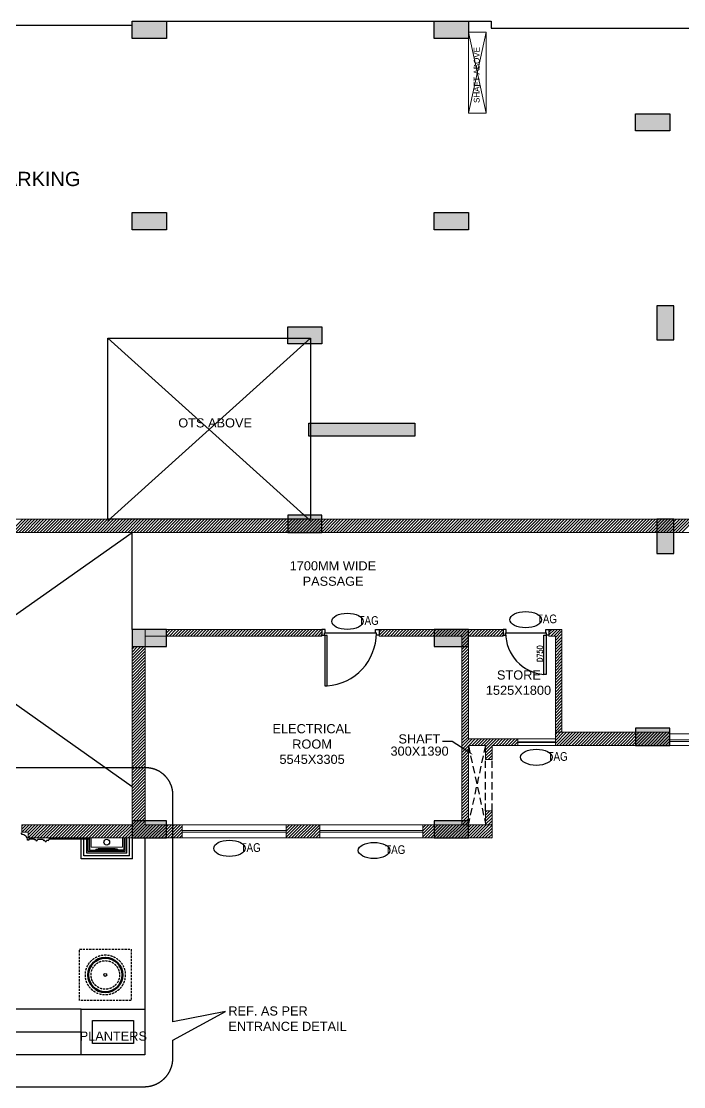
# Model space of a CAD drawing. Header units: millimetres. Extents: x 1277257 to 1543892, y 206696 to 309376.
# Drawn here: x 1316695 to 1328300, y 286999 to 305656 of the extents above; entities that cross this region are included whole.
import ezdxf
from ezdxf.enums import TextEntityAlignment as Align

# ---------------------------------------------------------------- set-up
doc = ezdxf.new("R2010")
doc.units = ezdxf.units.MM
doc.header["$LTSCALE"] = 500
doc.header["$MEASUREMENT"] = 0
doc.linetypes.add('HIDDEN', pattern=[0.375, 0.25, -0.125])
doc.layers.get('Defpoints').update_dxf_attribs({"lineweight": 0})
doc.layers.add('A-TAG', color=7, linetype='Continuous', true_color=0xef00ef)
for name, color, linetype in [('AHC-A-FURNITURE', 2, 'Continuous'), ('Cornice', 252, 'Continuous'), ('CUTOUT', 8, 'HIDDEN'), ('DOOR', 8, 'Continuous'), ('Finish', 31, 'Continuous'), ('Moulding-1', 252, 'Continuous'), ('TEXT-RM NAME', 6, 'Continuous'), ('TOWER AREA COLUMN.', 6, 'Continuous')]:
    doc.layers.add(name, color=color, linetype=linetype)
for name, color, linetype, lineweight in [('TOWER COL HATCH', 253, 'Continuous', 20), ('Wall', 2, 'Continuous', 15), ('WIN', 144, 'Continuous', 15)]:
    doc.layers.add(name, color=color, linetype=linetype, lineweight=lineweight)
doc.styles.add('simplex', font='simplex.shx')
doc.styles.get("Standard").update_dxf_attribs({"font": 'arial.ttf'})

msp = doc.modelspace()

# ---------------------------------------------------------------- hatches: boundary and pattern name
at = {"layer": 'TOWER COL HATCH'}
h = msp.add_hatch(color=253, dxfattribs=at)
h.dxf.hatch_style = 1
h.paths.add_polyline_path([(1318637.1, 305356.4), (1318637.1, 305656.4), (1319237.1, 305656.4), (1319237.1, 305356.4)])
h = msp.add_hatch(color=253, dxfattribs=at)
h.dxf.hatch_style = 1
h.paths.add_polyline_path([(1323927.1, 305356.4), (1323927.1, 305656.4), (1324527.1, 305656.4), (1324527.1, 305356.4)])
h = msp.add_hatch(color=253, dxfattribs=at)
h.dxf.hatch_style = 1
h.paths.add_polyline_path([(1327457.1, 303736.4), (1327457.1, 304036.4), (1328057.1, 304036.4), (1328057.1, 303736.4)])
h = msp.add_hatch(color=253, dxfattribs=at)
h.dxf.hatch_style = 1
h.paths.add_polyline_path([(1319237.1, 302306.4), (1319237.1, 302006.4), (1318637.1, 302006.4), (1318637.1, 302306.4)])
h = msp.add_hatch(color=253, dxfattribs=at)
h.dxf.hatch_style = 1
h.paths.add_polyline_path([(1323927.1, 302006.4), (1323927.1, 302306.4), (1324527.1, 302306.4), (1324527.1, 302006.4)])
h = msp.add_hatch(color=253, dxfattribs=at)
h.dxf.hatch_style = 1
h.paths.add_polyline_path([(1327827.1, 300076.4), (1328127.1, 300076.4), (1328127.1, 300676.4), (1327827.1, 300676.4)])
h = msp.add_hatch(color=253, dxfattribs=at)
h.dxf.hatch_style = 1
h.paths.add_polyline_path([(1321362.1, 300006.4), (1321362.1, 300306.4), (1321962.1, 300306.4), (1321962.1, 300006.4)])
h = msp.add_hatch(color=253, dxfattribs=at)
h.dxf.hatch_style = 1
h.paths.add_polyline_path([(1321732.1, 298621.4), (1323587.1, 298621.4), (1323587.1, 298391.4), (1321732.1, 298391.4)])
h = msp.add_hatch(color=253, dxfattribs=at)
h.dxf.hatch_style = 1
h.paths.add_polyline_path([(1321362.1, 297006.4), (1321362.1, 296706.4), (1321962.1, 296706.4), (1321962.1, 297006.4)])
h = msp.add_hatch(color=253, dxfattribs=at)
h.dxf.hatch_style = 1
h.paths.add_polyline_path([(1328127.1, 296936.4), (1327827.1, 296936.4), (1327827.1, 296336.4), (1328127.1, 296336.4)])
h = msp.add_hatch(color=253, dxfattribs=at)
h.dxf.hatch_style = 1
h.paths.add_polyline_path([(1319237.1, 294706.4), (1319237.1, 295006.4), (1318637.1, 295006.4), (1318637.1, 294706.4)])
h = msp.add_hatch(color=253, dxfattribs=at)
h.dxf.hatch_style = 1
h.paths.add_polyline_path([(1323927.1, 295006.4), (1323927.1, 294706.4), (1324527.1, 294706.4), (1324527.1, 295006.4)])
h = msp.add_hatch(color=253, dxfattribs=at)
h.dxf.hatch_style = 1
h.paths.add_polyline_path([(1327457.1, 293276.4), (1327457.1, 292976.4), (1328057.1, 292976.4), (1328057.1, 293276.4)])
h = msp.add_hatch(color=253, dxfattribs=at)
h.dxf.hatch_style = 1
h.paths.add_polyline_path([(1318637.1, 291656.4), (1318637.1, 291356.4), (1319237.1, 291356.4), (1319237.1, 291656.4)])
h = msp.add_hatch(color=253, dxfattribs=at)
h.dxf.hatch_style = 1
h.paths.add_polyline_path([(1323927.1, 291656.4), (1323927.1, 291356.4), (1324527.1, 291356.4), (1324527.1, 291656.4)])

# ---------------------------------------------------------------- linework, layer by layer
at = {"color": 6, "linetype": 'Continuous'}
for p, q in [((1318637.1, 305586.4), (1318637.1, 305656.4)), ((1318637.1, 305656.4), (1324927.1, 305656.4)), ((1324927.1, 305656.4), (1324927.1, 305536.4)), ((1312337.1, 305586.4), (1318637.1, 305586.4)), ((1324927.1, 305536.4), (1329607.1, 305536.4))]:
    msp.add_line(p, q, dxfattribs=at)
at = {"color": 30}
for p, q in [((1318862.1, 291356.4), (1318862.1, 288356.4)), ((1317742.1, 288356.4), (1313232.1, 288356.4)), ((1317742.1, 288356.4), (1318862.1, 288356.4)), ((1317742.1, 287556.4), (1317742.1, 288356.4)), ((1318862.1, 288356.4), (1318862.1, 287556.4)), ((1317942.1, 288156.4), (1318662.1, 288156.4)), ((1317942.1, 287756.4), (1317942.1, 288156.4)), ((1318662.1, 288156.4), (1318662.1, 287756.4)), ((1317742.1, 287956.4), (1313232.1, 287956.4)), ((1318662.1, 287756.4), (1317942.1, 287756.4)), ((1317742.1, 287556.4), (1313232.1, 287556.4)), ((1318862.1, 287556.4), (1317742.1, 287556.4))]:
    msp.add_line(p, q, dxfattribs=at)
at = {"color": 6, "linetype": 'HIDDEN', "ltscale": 0.3}
msp.add_lwpolyline([(1317717.1, 289406.4), (1318617.1, 289406.4), (1318617.1, 288506.4), (1317717.1, 288506.4)], close=True, dxfattribs=at)
at = {"color": 5, "lineweight": 30}
for centre, radius in [((1318192.1, 291281.4), 50), ((1318167.1, 288956.4), 25)]:
    msp.add_circle(centre, radius, dxfattribs=at)
at = {"color": 6, "linetype": 'HIDDEN', "ltscale": 0.3}
for radius in [350, 250]:
    msp.add_circle((1318167.1, 288956.4), radius, dxfattribs=at)
at = {"color": 6, "lineweight": 50}
msp.add_circle((1318167.1, 288956.4), 300, dxfattribs=at)
at = {"linetype": 'Continuous'}
for centre in [(1322408.9, 295148.7), (1325531.6, 295177.4), (1325718.8, 292768.2), (1320341.5, 291173.1), (1322875.2, 291136.4)]:
    msp.add_ellipse(centre, major_axis=(-275.7, 0), ratio=0.5128849, dxfattribs=at)
at = {"layer": 'A-TAG', "linetype": 'HIDDEN', "ltscale": 100}
for p, q in [((1318880.3, 292583.7), (1309716.2, 292583.7)), ((1319350.3, 288133.4), (1319350.3, 292083.7)), ((1319350.3, 287813.3), (1320271.1, 288318.1)), ((1320271.1, 288318.1), (1319350.3, 288133.4)), ((1319350.3, 287499.3), (1319350.3, 287813.3)), ((1309716.2, 286999.3), (1318850.3, 286999.3))]:
    msp.add_line(p, q, dxfattribs=at)
for centre, radius, start, end in [((1318875.8, 292108.6), 475.2, 357.00099, 89.45607), ((1318850.3, 287499.3), 500, 270, 0)]:
    msp.add_arc(centre, radius, start, end, dxfattribs=at)
at = {"layer": 'AHC-A-FURNITURE', "color": 1, "linetype": 'Continuous', "ltscale": 50, "true_color": 0xff0000}
for p, q in [((1316491.1, 296706.4), (1316721.1, 296936.4)), ((1316544.1, 296706.4), (1316774.1, 296936.4)), ((1316597.1, 296706.4), (1316827.1, 296936.4)), ((1316650.2, 296706.4), (1316880.2, 296936.4)), ((1316703.2, 296706.4), (1316933.2, 296936.4)), ((1316756.2, 296706.4), (1316986.2, 296936.4)), ((1316809.3, 296706.4), (1317039.3, 296936.4)), ((1316862.3, 296706.4), (1317092.3, 296936.4)), ((1316915.3, 296706.4), (1317145.3, 296936.4)), ((1316968.4, 296706.4), (1317198.4, 296936.4)), ((1317021.4, 296706.4), (1317251.4, 296936.4)), ((1317074.4, 296706.4), (1317304.4, 296936.4)), ((1317127.5, 296706.4), (1317357.5, 296936.4)), ((1317180.5, 296706.4), (1317410.5, 296936.4)), ((1317233.5, 296706.4), (1317463.5, 296936.4)), ((1317286.6, 296706.4), (1317516.6, 296936.4)), ((1317339.6, 296706.4), (1317569.6, 296936.4)), ((1317392.6, 296706.4), (1317622.6, 296936.4)), ((1317445.7, 296706.4), (1317675.7, 296936.4)), ((1317498.7, 296706.4), (1317728.7, 296936.4)), ((1317551.7, 296706.4), (1317781.7, 296936.4)), ((1317604.8, 296706.4), (1317834.8, 296936.4)), ((1317657.8, 296706.4), (1317887.8, 296936.4)), ((1317710.8, 296706.4), (1317940.8, 296936.4)), ((1317763.9, 296706.4), (1317993.9, 296936.4)), ((1317816.9, 296706.4), (1318046.9, 296936.4)), ((1317869.9, 296706.4), (1318099.9, 296936.4)), ((1317923, 296706.4), (1318153, 296936.4)), ((1317976, 296706.4), (1318206, 296936.4)), ((1318029, 296706.4), (1318259, 296936.4)), ((1318082.1, 296706.4), (1318312.1, 296936.4)), ((1318135.1, 296706.4), (1318365.1, 296936.4)), ((1318188.1, 296706.4), (1318418.1, 296936.4)), ((1318241.2, 296706.4), (1318471.2, 296936.4)), ((1318294.2, 296706.4), (1318524.2, 296936.4)), ((1318347.2, 296706.4), (1318577.2, 296936.4)), ((1318400.3, 296706.4), (1318630.3, 296936.4)), ((1318453.3, 296706.4), (1318683.3, 296936.4)), ((1318506.3, 296706.4), (1318736.3, 296936.4)), ((1318559.4, 296706.4), (1318789.4, 296936.4)), ((1318612.4, 296706.4), (1318842.4, 296936.4)), ((1318665.4, 296706.4), (1318895.4, 296936.4)), ((1318718.5, 296706.4), (1318948.5, 296936.4)), ((1318771.5, 296706.4), (1319001.5, 296936.4)), ((1318824.5, 296706.4), (1319054.5, 296936.4)), ((1318877.6, 296706.4), (1319107.6, 296936.4)), ((1318930.6, 296706.4), (1319160.6, 296936.4)), ((1318983.6, 296706.4), (1319213.6, 296936.4)), ((1319036.7, 296706.4), (1319266.7, 296936.4)), ((1319089.7, 296706.4), (1319319.7, 296936.4)), ((1319142.7, 296706.4), (1319372.7, 296936.4)), ((1319195.8, 296706.4), (1319425.8, 296936.4)), ((1319248.8, 296706.4), (1319478.8, 296936.4)), ((1319301.8, 296706.4), (1319531.8, 296936.4)), ((1319354.9, 296706.4), (1319584.9, 296936.4)), ((1319407.9, 296706.4), (1319637.9, 296936.4)), ((1319460.9, 296706.4), (1319690.9, 296936.4)), ((1319514, 296706.4), (1319744, 296936.4)), ((1319567, 296706.4), (1319797, 296936.4)), ((1319620, 296706.4), (1319850, 296936.4)), ((1319673.1, 296706.4), (1319903.1, 296936.4)), ((1319726.1, 296706.4), (1319956.1, 296936.4)), ((1319779.1, 296706.4), (1320009.1, 296936.4)), ((1319832.2, 296706.4), (1320062.2, 296936.4)), ((1319885.2, 296706.4), (1320115.2, 296936.4)), ((1319938.2, 296706.4), (1320168.2, 296936.4)), ((1319991.3, 296706.4), (1320221.3, 296936.4)), ((1320044.3, 296706.4), (1320274.3, 296936.4)), ((1320097.3, 296706.4), (1320327.3, 296936.4)), ((1320150.4, 296706.4), (1320380.4, 296936.4)), ((1320203.4, 296706.4), (1320433.4, 296936.4)), ((1320256.4, 296706.4), (1320486.4, 296936.4)), ((1320309.5, 296706.4), (1320539.5, 296936.4)), ((1320362.5, 296706.4), (1320592.5, 296936.4)), ((1320415.5, 296706.4), (1320645.5, 296936.4)), ((1320468.6, 296706.4), (1320698.6, 296936.4)), ((1320521.6, 296706.4), (1320751.6, 296936.4)), ((1320574.6, 296706.4), (1320804.6, 296936.4)), ((1320627.7, 296706.4), (1320857.7, 296936.4)), ((1320680.7, 296706.4), (1320910.7, 296936.4)), ((1320733.7, 296706.4), (1320963.7, 296936.4)), ((1320786.8, 296706.4), (1321016.8, 296936.4)), ((1320839.8, 296706.4), (1321069.8, 296936.4)), ((1320892.8, 296706.4), (1321122.8, 296936.4)), ((1320945.9, 296706.4), (1321175.9, 296936.4)), ((1320998.9, 296706.4), (1321228.9, 296936.4)), ((1321051.9, 296706.4), (1321281.9, 296936.4)), ((1321105, 296706.4), (1321335, 296936.4)), ((1321158, 296706.4), (1321388, 296936.4)), ((1321211, 296706.4), (1321441, 296936.4)), ((1321264.1, 296706.4), (1321494.1, 296936.4)), ((1321317.1, 296706.4), (1321547.1, 296936.4)), ((1321370.1, 296706.4), (1321600.1, 296936.4)), ((1321423.2, 296706.4), (1321653.2, 296936.4)), ((1321476.2, 296706.4), (1321706.2, 296936.4)), ((1321529.2, 296706.4), (1321759.2, 296936.4)), ((1321582.3, 296706.4), (1321812.3, 296936.4)), ((1321635.3, 296706.4), (1321865.3, 296936.4)), ((1321688.3, 296706.4), (1321918.3, 296936.4)), ((1321741.4, 296706.4), (1321971.4, 296936.4)), ((1321794.4, 296706.4), (1322024.4, 296936.4)), ((1321847.4, 296706.4), (1322077.4, 296936.4)), ((1321900.4, 296706.4), (1322130.4, 296936.4)), ((1321953.5, 296706.4), (1322183.5, 296936.4)), ((1322006.5, 296706.4), (1322236.5, 296936.4)), ((1322059.5, 296706.4), (1322289.5, 296936.4)), ((1322112.6, 296706.4), (1322342.6, 296936.4)), ((1322165.6, 296706.4), (1322395.6, 296936.4)), ((1322218.6, 296706.4), (1322448.6, 296936.4)), ((1322271.7, 296706.4), (1322501.7, 296936.4)), ((1322324.7, 296706.4), (1322554.7, 296936.4)), ((1322377.7, 296706.4), (1322607.7, 296936.4)), ((1322430.8, 296706.4), (1322660.8, 296936.4)), ((1322483.8, 296706.4), (1322713.8, 296936.4)), ((1322536.8, 296706.4), (1322766.8, 296936.4)), ((1322589.9, 296706.4), (1322819.9, 296936.4)), ((1322642.9, 296706.4), (1322872.9, 296936.4)), ((1322695.9, 296706.4), (1322925.9, 296936.4)), ((1322749, 296706.4), (1322979, 296936.4)), ((1322802, 296706.4), (1323032, 296936.4)), ((1322855, 296706.4), (1323085, 296936.4)), ((1322908.1, 296706.4), (1323138.1, 296936.4)), ((1322961.1, 296706.4), (1323191.1, 296936.4)), ((1323014.1, 296706.4), (1323244.1, 296936.4)), ((1323067.2, 296706.4), (1323297.2, 296936.4)), ((1323120.2, 296706.4), (1323350.2, 296936.4)), ((1323173.2, 296706.4), (1323403.2, 296936.4)), ((1323226.3, 296706.4), (1323456.3, 296936.4)), ((1323279.3, 296706.4), (1323509.3, 296936.4)), ((1323332.3, 296706.4), (1323562.3, 296936.4)), ((1323385.4, 296706.4), (1323615.4, 296936.4)), ((1323438.4, 296706.4), (1323668.4, 296936.4)), ((1323491.4, 296706.4), (1323721.4, 296936.4)), ((1323544.5, 296706.4), (1323774.5, 296936.4)), ((1323597.5, 296706.4), (1323827.5, 296936.4)), ((1323650.5, 296706.4), (1323880.5, 296936.4)), ((1323703.6, 296706.4), (1323933.6, 296936.4)), ((1323756.6, 296706.4), (1323986.6, 296936.4)), ((1323809.6, 296706.4), (1324039.6, 296936.4)), ((1323862.7, 296706.4), (1324092.7, 296936.4)), ((1323915.7, 296706.4), (1324145.7, 296936.4)), ((1323968.7, 296706.4), (1324198.7, 296936.4)), ((1324021.8, 296706.4), (1324251.8, 296936.4)), ((1324074.8, 296706.4), (1324304.8, 296936.4)), ((1324127.8, 296706.4), (1324357.8, 296936.4)), ((1324180.9, 296706.4), (1324410.9, 296936.4)), ((1324233.9, 296706.4), (1324463.9, 296936.4)), ((1324286.9, 296706.4), (1324516.9, 296936.4)), ((1324340, 296706.4), (1324570, 296936.4)), ((1324393, 296706.4), (1324623, 296936.4)), ((1324446, 296706.4), (1324676, 296936.4)), ((1324499.1, 296706.4), (1324729.1, 296936.4)), ((1324552.1, 296706.4), (1324782.1, 296936.4)), ((1324605.1, 296706.4), (1324835.1, 296936.4)), ((1324658.2, 296706.4), (1324888.2, 296936.4)), ((1324711.2, 296706.4), (1324941.2, 296936.4)), ((1324764.2, 296706.4), (1324994.2, 296936.4)), ((1324817.3, 296706.4), (1325047.3, 296936.4)), ((1324870.3, 296706.4), (1325100.3, 296936.4)), ((1324923.3, 296706.4), (1325153.3, 296936.4)), ((1324976.4, 296706.4), (1325206.4, 296936.4)), ((1325029.4, 296706.4), (1325259.4, 296936.4)), ((1325082.4, 296706.4), (1325312.4, 296936.4)), ((1325135.5, 296706.4), (1325365.5, 296936.4)), ((1325188.5, 296706.4), (1325418.5, 296936.4)), ((1325241.5, 296706.4), (1325471.5, 296936.4)), ((1325294.6, 296706.4), (1325524.6, 296936.4)), ((1325347.6, 296706.4), (1325577.6, 296936.4)), ((1325400.6, 296706.4), (1325630.6, 296936.4)), ((1325453.7, 296706.4), (1325683.7, 296936.4)), ((1325506.7, 296706.4), (1325736.7, 296936.4)), ((1325559.7, 296706.4), (1325789.7, 296936.4)), ((1325612.8, 296706.4), (1325842.8, 296936.4)), ((1325665.8, 296706.4), (1325895.8, 296936.4)), ((1325718.8, 296706.4), (1325948.8, 296936.4)), ((1325771.9, 296706.4), (1326001.9, 296936.4)), ((1325824.9, 296706.4), (1326054.9, 296936.4)), ((1325877.9, 296706.4), (1326107.9, 296936.4)), ((1325931, 296706.4), (1326161, 296936.4)), ((1325984, 296706.4), (1326214, 296936.4)), ((1326037, 296706.4), (1326267, 296936.4)), ((1326090.1, 296706.4), (1326320.1, 296936.4)), ((1326143.1, 296706.4), (1326373.1, 296936.4)), ((1326196.1, 296706.4), (1326426.1, 296936.4)), ((1326249.2, 296706.4), (1326479.2, 296936.4)), ((1326302.2, 296706.4), (1326532.2, 296936.4)), ((1326355.2, 296706.4), (1326585.2, 296936.4)), ((1326408.3, 296706.4), (1326638.3, 296936.4)), ((1326461.3, 296706.4), (1326691.3, 296936.4)), ((1326514.3, 296706.4), (1326744.3, 296936.4)), ((1326567.4, 296706.4), (1326797.4, 296936.4)), ((1326620.4, 296706.4), (1326850.4, 296936.4)), ((1326673.4, 296706.4), (1326903.4, 296936.4)), ((1326726.5, 296706.4), (1326956.5, 296936.4)), ((1326779.5, 296706.4), (1327009.5, 296936.4)), ((1326832.5, 296706.4), (1327062.5, 296936.4)), ((1326885.6, 296706.4), (1327115.6, 296936.4)), ((1326938.6, 296706.4), (1327168.6, 296936.4)), ((1326991.6, 296706.4), (1327221.6, 296936.4)), ((1327044.7, 296706.4), (1327274.7, 296936.4)), ((1327097.7, 296706.4), (1327327.7, 296936.4)), ((1327150.7, 296706.4), (1327380.7, 296936.4)), ((1327203.7, 296706.4), (1327433.7, 296936.4)), ((1327256.8, 296706.4), (1327486.8, 296936.4)), ((1327309.8, 296706.4), (1327539.8, 296936.4)), ((1327362.8, 296706.4), (1327592.8, 296936.4)), ((1327415.9, 296706.4), (1327645.9, 296936.4)), ((1327468.9, 296706.4), (1327698.9, 296936.4)), ((1327521.9, 296706.4), (1327751.9, 296936.4)), ((1327575, 296706.4), (1327805, 296936.4)), ((1327628, 296706.4), (1327858, 296936.4)), ((1327681, 296706.4), (1327911, 296936.4)), ((1327734.1, 296706.4), (1327964.1, 296936.4)), ((1327787.1, 296706.4), (1328017.1, 296936.4)), ((1327840.1, 296706.4), (1328070.1, 296936.4)), ((1327893.2, 296706.4), (1328123.2, 296936.4)), ((1327946.2, 296706.4), (1328176.2, 296936.4)), ((1327999.2, 296706.4), (1328229.2, 296936.4)), ((1328052.3, 296706.4), (1328282.3, 296936.4)), ((1328105.3, 296706.4), (1328335.3, 296936.4)), ((1328158.3, 296706.4), (1328388.3, 296936.4)), ((1328211.4, 296706.4), (1328441.4, 296936.4)), ((1328264.4, 296706.4), (1328494.4, 296936.4)), ((1318637.1, 294662.8), (1318680.7, 294706.4)), ((1318637.1, 294609.8), (1318733.7, 294706.4)), ((1318637.1, 294556.7), (1318786.8, 294706.4)), ((1318637.1, 294503.7), (1318839.8, 294706.4)), ((1318637.1, 294450.7), (1318867.1, 294680.7)), ((1318637.1, 294397.6), (1318867.1, 294627.6)), ((1318637.1, 294344.6), (1318867.1, 294574.6)), ((1318637.1, 294291.6), (1318867.1, 294521.6)), ((1318637.1, 294238.5), (1318867.1, 294468.5)), ((1318637.1, 294185.5), (1318867.1, 294415.5)), ((1318637.1, 294132.5), (1318867.1, 294362.5)), ((1318637.1, 294079.4), (1318867.1, 294309.4)), ((1318637.1, 294026.4), (1318867.1, 294256.4)), ((1318637.1, 293973.4), (1318867.1, 294203.4)), ((1318637.1, 293920.3), (1318867.1, 294150.3)), ((1318637.1, 293867.3), (1318867.1, 294097.3)), ((1318637.1, 293814.3), (1318867.1, 294044.3)), ((1318637.1, 293761.2), (1318867.1, 293991.2)), ((1318637.1, 293708.2), (1318867.1, 293938.2)), ((1318637.1, 293655.2), (1318867.1, 293885.2)), ((1318637.1, 293602.1), (1318867.1, 293832.1)), ((1318637.1, 293549.1), (1318867.1, 293779.1)), ((1318637.1, 293496.1), (1318867.1, 293726.1)), ((1318637.1, 293443), (1318867.1, 293673)), ((1318637.1, 293390), (1318867.1, 293620)), ((1318637.1, 293337), (1318867.1, 293567)), ((1318637.1, 293283.9), (1318867.1, 293513.9)), ((1318637.1, 293230.9), (1318867.1, 293460.9)), ((1318637.1, 293177.9), (1318867.1, 293407.9)), ((1318637.1, 293124.8), (1318867.1, 293354.8)), ((1318637.1, 293071.8), (1318867.1, 293301.8)), ((1318637.1, 293018.8), (1318867.1, 293248.8)), ((1318637.1, 292965.8), (1318867.1, 293195.8)), ((1318637.1, 292912.7), (1318867.1, 293142.7)), ((1326052.1, 293168.3), (1326090.2, 293206.4)), ((1326052.1, 293115.2), (1326143.3, 293206.4)), ((1326052.1, 293062.2), (1326196.3, 293206.4)), ((1326052.1, 293009.2), (1326249.3, 293206.4)), ((1326072.4, 292976.4), (1326302.4, 293206.4)), ((1326125.4, 292976.4), (1326355.4, 293206.4)), ((1326178.4, 292976.4), (1326408.4, 293206.4)), ((1326231.5, 292976.4), (1326461.5, 293206.4)), ((1326284.5, 292976.4), (1326514.5, 293206.4)), ((1326337.5, 292976.4), (1326567.5, 293206.4)), ((1326390.6, 292976.4), (1326620.6, 293206.4)), ((1326443.6, 292976.4), (1326673.6, 293206.4)), ((1326496.6, 292976.4), (1326726.6, 293206.4)), ((1326549.7, 292976.4), (1326779.7, 293206.4)), ((1326602.7, 292976.4), (1326832.7, 293206.4)), ((1326655.7, 292976.4), (1326885.7, 293206.4)), ((1326708.8, 292976.4), (1326938.8, 293206.4)), ((1326761.8, 292976.4), (1326991.8, 293206.4)), ((1326814.8, 292976.4), (1327044.8, 293206.4)), ((1326867.9, 292976.4), (1327097.9, 293206.4)), ((1326920.9, 292976.4), (1327150.9, 293206.4)), ((1326973.9, 292976.4), (1327203.9, 293206.4)), ((1327027, 292976.4), (1327257, 293206.4)), ((1327080, 292976.4), (1327310, 293206.4)), ((1327133, 292976.4), (1327363, 293206.4)), ((1327186.1, 292976.4), (1327416.1, 293206.4)), ((1327239.1, 292976.4), (1327469.1, 293206.4)), ((1327292.1, 292976.4), (1327522.1, 293206.4)), ((1327345.2, 292976.4), (1327575.2, 293206.4)), ((1327398.2, 292976.4), (1327628.2, 293206.4)), ((1327451.2, 292976.4), (1327681.2, 293206.4)), ((1327504.3, 292976.4), (1327734.3, 293206.4)), ((1327557.3, 292976.4), (1327787.3, 293206.4)), ((1327610.3, 292976.4), (1327840.3, 293206.4)), ((1327663.4, 292976.4), (1327893.4, 293206.4)), ((1327716.4, 292976.4), (1327946.4, 293206.4)), ((1327769.4, 292976.4), (1327999.4, 293206.4)), ((1327822.5, 292976.4), (1328052.5, 293206.4)), ((1327875.5, 292976.4), (1328057.1, 293158)), ((1327928.5, 292976.4), (1328057.1, 293105)), ((1318637.1, 292859.7), (1318867.1, 293089.7)), ((1318637.1, 292806.7), (1318867.1, 293036.7)), ((1318637.1, 292753.6), (1318867.1, 292983.6)), ((1318637.1, 292700.6), (1318867.1, 292930.6)), ((1327981.6, 292976.4), (1328057.1, 293051.9)), ((1328034.6, 292976.4), (1328057.1, 292998.9)), ((1318637.1, 292647.6), (1318867.1, 292877.6)), ((1318637.1, 292594.5), (1318867.1, 292824.5)), ((1318637.1, 292541.5), (1318867.1, 292771.5)), ((1318637.1, 292488.5), (1318867.1, 292718.5)), ((1318637.1, 292435.4), (1318867.1, 292665.4)), ((1318637.1, 292382.4), (1318867.1, 292612.4)), ((1318637.1, 292329.4), (1318867.1, 292559.4)), ((1318637.1, 292276.3), (1318867.1, 292506.3)), ((1318637.1, 292223.3), (1318867.1, 292453.3)), ((1318637.1, 292170.3), (1318867.1, 292400.3)), ((1318637.1, 292117.2), (1318867.1, 292347.2)), ((1318637.1, 292064.2), (1318867.1, 292294.2)), ((1318637.1, 292011.2), (1318867.1, 292241.2)), ((1318637.1, 291958.1), (1318867.1, 292188.1)), ((1318637.1, 291905.1), (1318867.1, 292135.1)), ((1318637.1, 291852.1), (1318867.1, 292082.1)), ((1318637.1, 291799), (1318867.1, 292029)), ((1318637.1, 291746), (1318867.1, 291976)), ((1318637.1, 291693), (1318867.1, 291923)), ((1318637.1, 291639.9), (1318867.1, 291869.9)), ((1318637.1, 291586.9), (1318867.1, 291816.9)), ((1318459.6, 291356.4), (1318867.1, 291763.9)), ((1318512.7, 291356.4), (1318867.1, 291710.8)), ((1318565.7, 291356.4), (1318867.1, 291657.8)), ((1316702.7, 291561.7), (1316727.4, 291586.4)), ((1316702.7, 291508.7), (1316780.4, 291586.4)), ((1316703.5, 291456.4), (1316833.5, 291586.4)), ((1316756.5, 291456.4), (1316886.5, 291586.4)), ((1316809.5, 291456.4), (1316939.5, 291586.4)), ((1316817.7, 291411.6), (1316992.6, 291586.4)), ((1316817.7, 291358.5), (1317045.6, 291586.4)), ((1316868.6, 291356.4), (1317098.6, 291586.4)), ((1316921.7, 291356.4), (1317151.7, 291586.4)), ((1316974.7, 291356.4), (1317204.7, 291586.4)), ((1317027.7, 291356.4), (1317257.7, 291586.4)), ((1317080.8, 291356.4), (1317310.8, 291586.4)), ((1317133.8, 291356.4), (1317363.8, 291586.4)), ((1317186.8, 291356.4), (1317416.8, 291586.4)), ((1317239.9, 291356.4), (1317469.9, 291586.4)), ((1317292.9, 291356.4), (1317522.9, 291586.4)), ((1317345.9, 291356.4), (1317575.9, 291586.4)), ((1317399, 291356.4), (1317629, 291586.4)), ((1317452, 291356.4), (1317682, 291586.4)), ((1317505, 291356.4), (1317735, 291586.4)), ((1317558.1, 291356.4), (1317788.1, 291586.4)), ((1317611.1, 291356.4), (1317841.1, 291586.4)), ((1317664.1, 291356.4), (1317894.1, 291586.4)), ((1317717.2, 291356.4), (1317947.2, 291586.4)), ((1317770.2, 291356.4), (1318000.2, 291586.4)), ((1317823.2, 291356.4), (1318053.2, 291586.4)), ((1317876.3, 291356.4), (1318106.3, 291586.4)), ((1317929.3, 291356.4), (1318159.3, 291586.4)), ((1317982.3, 291356.4), (1318212.3, 291586.4)), ((1318035.4, 291356.4), (1318265.4, 291586.4)), ((1318088.4, 291356.4), (1318318.4, 291586.4)), ((1318141.4, 291356.4), (1318371.4, 291586.4)), ((1318194.5, 291356.4), (1318424.5, 291586.4)), ((1318247.5, 291356.4), (1318477.5, 291586.4)), ((1318300.5, 291356.4), (1318530.5, 291586.4)), ((1318353.6, 291356.4), (1318583.6, 291586.4)), ((1318406.6, 291356.4), (1318636.6, 291586.4)), ((1318618.7, 291356.4), (1318867.1, 291604.8)), ((1318671.8, 291356.4), (1318901.8, 291586.4)), ((1318724.8, 291356.4), (1318954.8, 291586.4)), ((1318777.8, 291356.4), (1319007.8, 291586.4)), ((1318830.9, 291356.4), (1319060.9, 291586.4)), ((1318883.9, 291356.4), (1319113.9, 291586.4)), ((1318936.9, 291356.4), (1319166.9, 291586.4)), ((1318990, 291356.4), (1319220, 291586.4)), ((1319043, 291356.4), (1319273, 291586.4)), ((1319096, 291356.4), (1319326, 291586.4)), ((1319149.1, 291356.4), (1319379.1, 291586.4)), ((1319202.1, 291356.4), (1319432.1, 291586.4)), ((1319255.1, 291356.4), (1319485.1, 291586.4)), ((1319308.2, 291356.4), (1319512.1, 291560.3)), ((1319361.2, 291356.4), (1319512.1, 291507.3)), ((1319414.2, 291356.4), (1319512.1, 291454.3)), ((1321337.1, 291582.2), (1321341.3, 291586.4)), ((1321337.1, 291529.2), (1321394.3, 291586.4)), ((1321337.1, 291476.1), (1321447.4, 291586.4)), ((1321337.1, 291423.1), (1321500.4, 291586.4)), ((1321337.1, 291370.1), (1321553.4, 291586.4)), ((1321376.5, 291356.4), (1321606.5, 291586.4)), ((1321429.5, 291356.4), (1321659.5, 291586.4)), ((1321482.5, 291356.4), (1321712.5, 291586.4)), ((1321535.6, 291356.4), (1321765.6, 291586.4)), ((1321588.6, 291356.4), (1321818.6, 291586.4)), ((1321641.6, 291356.4), (1321871.6, 291586.4)), ((1321694.7, 291356.4), (1321924.7, 291586.4)), ((1321747.7, 291356.4), (1321927.1, 291535.8)), ((1321800.7, 291356.4), (1321927.1, 291482.8)), ((1321853.7, 291356.4), (1321927.1, 291429.7)), ((1323727.1, 291585.7), (1323727.8, 291586.4)), ((1323727.1, 291532.7), (1323780.8, 291586.4)), ((1323727.1, 291479.7), (1323833.8, 291586.4)), ((1323727.1, 291426.6), (1323886.9, 291586.4)), ((1323727.1, 291373.6), (1323939.9, 291586.4)), ((1323762.9, 291356.4), (1323992.9, 291586.4)), ((1323816, 291356.4), (1324046, 291586.4)), ((1323869, 291356.4), (1324099, 291586.4)), ((1323922, 291356.4), (1324152, 291586.4)), ((1323975.1, 291356.4), (1324205.1, 291586.4)), ((1324028.1, 291356.4), (1324258.1, 291586.4)), ((1324081.1, 291356.4), (1324311.1, 291586.4)), ((1324134.2, 291356.4), (1324364.2, 291586.4)), ((1324187.2, 291356.4), (1324417.2, 291586.4)), ((1324240.2, 291356.4), (1324470.2, 291586.4)), ((1324293.3, 291356.4), (1324523.3, 291586.4)), ((1324346.3, 291356.4), (1324576.3, 291586.4)), ((1324399.3, 291356.4), (1324629.3, 291586.4)), ((1324452.4, 291356.4), (1324682.4, 291586.4)), ((1324505.4, 291356.4), (1324735.4, 291586.4)), ((1324558.4, 291356.4), (1324788.4, 291586.4)), ((1324611.5, 291356.4), (1324841.5, 291586.4)), ((1324664.5, 291356.4), (1324894.5, 291586.4)), ((1324717.5, 291356.4), (1324942.1, 291581)), ((1324770.6, 291356.4), (1324942.1, 291527.9)), ((1324823.6, 291356.4), (1324942.1, 291474.9)), ((1319467.3, 291356.4), (1319512.1, 291401.2)), ((1321906.8, 291356.4), (1321927.1, 291376.7)), ((1324876.6, 291356.4), (1324942.1, 291421.9)), ((1324929.7, 291356.4), (1324942.1, 291368.8))]:
    msp.add_line(p, q, dxfattribs=at)
at = {"layer": 'AHC-A-FURNITURE', "color": 5, "linetype": 'Continuous', "ltscale": 50, "true_color": 0x0000ff}
for p, q in [((1319237.1, 294997.6), (1319245.9, 295006.4)), ((1319237.1, 294944.6), (1319298.9, 295006.4)), ((1319237.1, 294891.6), (1319351.9, 295006.4)), ((1319290, 294891.4), (1319405, 295006.4)), ((1319343, 294891.4), (1319458, 295006.4)), ((1319396, 294891.4), (1319511, 295006.4)), ((1319449.1, 294891.4), (1319564.1, 295006.4)), ((1319502.1, 294891.4), (1319617.1, 295006.4)), ((1319555.1, 294891.4), (1319670.1, 295006.4)), ((1319608.2, 294891.4), (1319723.2, 295006.4)), ((1319661.2, 294891.4), (1319776.2, 295006.4)), ((1319714.2, 294891.4), (1319829.2, 295006.4)), ((1319767.3, 294891.4), (1319882.3, 295006.4)), ((1319820.3, 294891.4), (1319935.3, 295006.4)), ((1319873.3, 294891.4), (1319988.3, 295006.4)), ((1319926.4, 294891.4), (1320041.4, 295006.4)), ((1319979.4, 294891.4), (1320094.4, 295006.4)), ((1320032.4, 294891.4), (1320147.4, 295006.4)), ((1320085.4, 294891.4), (1320200.4, 295006.4)), ((1320138.5, 294891.4), (1320253.5, 295006.4)), ((1320191.5, 294891.4), (1320306.5, 295006.4)), ((1320244.5, 294891.4), (1320359.5, 295006.4)), ((1320297.6, 294891.4), (1320412.6, 295006.4)), ((1320350.6, 294891.4), (1320465.6, 295006.4)), ((1320403.6, 294891.4), (1320518.6, 295006.4)), ((1320456.7, 294891.4), (1320571.7, 295006.4)), ((1320509.7, 294891.4), (1320624.7, 295006.4)), ((1320562.7, 294891.4), (1320677.7, 295006.4)), ((1320615.8, 294891.4), (1320730.8, 295006.4)), ((1320668.8, 294891.4), (1320783.8, 295006.4)), ((1320721.8, 294891.4), (1320836.8, 295006.4)), ((1320774.9, 294891.4), (1320889.9, 295006.4)), ((1320827.9, 294891.4), (1320942.9, 295006.4)), ((1320880.9, 294891.4), (1320995.9, 295006.4)), ((1320934, 294891.4), (1321049, 295006.4)), ((1320987, 294891.4), (1321102, 295006.4)), ((1321040, 294891.4), (1321155, 295006.4)), ((1321093.1, 294891.4), (1321208.1, 295006.4)), ((1321146.1, 294891.4), (1321261.1, 295006.4)), ((1321199.1, 294891.4), (1321314.1, 295006.4)), ((1321252.2, 294891.4), (1321367.2, 295006.4)), ((1321305.2, 294891.4), (1321420.2, 295006.4)), ((1321358.2, 294891.4), (1321473.2, 295006.4)), ((1321411.3, 294891.4), (1321526.3, 295006.4)), ((1321464.3, 294891.4), (1321579.3, 295006.4)), ((1321517.3, 294891.4), (1321632.3, 295006.4)), ((1321570.4, 294891.4), (1321685.4, 295006.4)), ((1321623.4, 294891.4), (1321738.4, 295006.4)), ((1321676.4, 294891.4), (1321791.4, 295006.4)), ((1321729.5, 294891.4), (1321844.5, 295006.4)), ((1321782.5, 294891.4), (1321897.5, 295006.4)), ((1321835.5, 294891.4), (1321950.5, 295006.4)), ((1322962.1, 294957.3), (1323011.2, 295006.4)), ((1322962.1, 294904.3), (1323064.2, 295006.4)), ((1323002.3, 294891.4), (1323117.3, 295006.4)), ((1323055.3, 294891.4), (1323170.3, 295006.4)), ((1323108.3, 294891.4), (1323223.3, 295006.4)), ((1323161.4, 294891.4), (1323276.4, 295006.4)), ((1323214.4, 294891.4), (1323329.4, 295006.4)), ((1323267.4, 294891.4), (1323382.4, 295006.4)), ((1323320.5, 294891.4), (1323435.5, 295006.4)), ((1323373.5, 294891.4), (1323488.5, 295006.4)), ((1323426.5, 294891.4), (1323541.5, 295006.4)), ((1323479.6, 294891.4), (1323594.6, 295006.4)), ((1323532.6, 294891.4), (1323647.6, 295006.4)), ((1323585.6, 294891.4), (1323700.6, 295006.4)), ((1323638.7, 294891.4), (1323753.7, 295006.4)), ((1323691.7, 294891.4), (1323806.7, 295006.4)), ((1323744.7, 294891.4), (1323859.7, 295006.4)), ((1323797.8, 294891.4), (1323912.8, 295006.4)), ((1323850.8, 294891.4), (1323965.8, 295006.4)), ((1323903.8, 294891.4), (1324018.8, 295006.4)), ((1323956.9, 294891.4), (1324071.9, 295006.4)), ((1324009.9, 294891.4), (1324124.9, 295006.4)), ((1324062.9, 294891.4), (1324177.9, 295006.4)), ((1324116, 294891.4), (1324231, 295006.4)), ((1324169, 294891.4), (1324284, 295006.4)), ((1324222, 294891.4), (1324337, 295006.4)), ((1324275.1, 294891.4), (1324390.1, 295006.4)), ((1324328.1, 294891.4), (1324443.1, 295006.4)), ((1324381.1, 294891.4), (1324496.1, 295006.4)), ((1324412.1, 294869.3), (1324549.2, 295006.4)), ((1324412.1, 294816.3), (1324602.2, 295006.4)), ((1324540.2, 294891.4), (1324655.2, 295006.4)), ((1324593.3, 294891.4), (1324708.3, 295006.4)), ((1324646.3, 294891.4), (1324761.3, 295006.4)), ((1324699.3, 294891.4), (1324814.3, 295006.4)), ((1324752.4, 294891.4), (1324867.4, 295006.4)), ((1324805.4, 294891.4), (1324920.4, 295006.4)), ((1324858.4, 294891.4), (1324973.4, 295006.4)), ((1324911.5, 294891.4), (1325026.5, 295006.4)), ((1324964.5, 294891.4), (1325079.5, 295006.4)), ((1325017.5, 294891.4), (1325132.5, 295006.4)), ((1325937.1, 294962.4), (1325981, 295006.4)), ((1325937.1, 294909.4), (1326034.1, 295006.4)), ((1325972.1, 294891.4), (1326087.1, 295006.4)), ((1326025.1, 294891.4), (1326140.1, 295006.4)), ((1326052.1, 294865.3), (1326167.1, 294980.3)), ((1321888.6, 294891.4), (1321962.1, 294964.9)), ((1321941.6, 294891.4), (1321962.1, 294911.9)), ((1324412.1, 294763.3), (1324527.1, 294878.3)), ((1324412.1, 294710.2), (1324527.1, 294825.2)), ((1325070.6, 294891.4), (1325137.1, 294957.9)), ((1325123.6, 294891.4), (1325137.1, 294904.9)), ((1326052.1, 294812.3), (1326167.1, 294927.3)), ((1326052.1, 294759.3), (1326167.1, 294874.3)), ((1326052.1, 294706.2), (1326167.1, 294821.2)), ((1324412.1, 294657.2), (1324527.1, 294772.2)), ((1324412.1, 294604.2), (1324527.1, 294719.2)), ((1324412.1, 294551.1), (1324527.1, 294666.1)), ((1324412.1, 294498.1), (1324527.1, 294613.1)), ((1326052.1, 294653.2), (1326167.1, 294768.2)), ((1326052.1, 294600.2), (1326167.1, 294715.2)), ((1326052.1, 294547.1), (1326167.1, 294662.1)), ((1326052.1, 294494.1), (1326167.1, 294609.1)), ((1324412.1, 294445.1), (1324527.1, 294560.1)), ((1324412.1, 294392), (1324527.1, 294507)), ((1324412.1, 294339), (1324527.1, 294454)), ((1326052.1, 294441.1), (1326167.1, 294556.1)), ((1326052.1, 294388), (1326167.1, 294503)), ((1326052.1, 294335), (1326167.1, 294450)), ((1324412.1, 294286), (1324527.1, 294401)), ((1324412.1, 294232.9), (1324527.1, 294347.9)), ((1324412.1, 294179.9), (1324527.1, 294294.9)), ((1324412.1, 294126.9), (1324527.1, 294241.9)), ((1326052.1, 294282), (1326167.1, 294397)), ((1326052.1, 294228.9), (1326167.1, 294343.9)), ((1326052.1, 294175.9), (1326167.1, 294290.9)), ((1326052.1, 294122.9), (1326167.1, 294237.9)), ((1324412.1, 294073.8), (1324527.1, 294188.8)), ((1324412.1, 294020.8), (1324527.1, 294135.8)), ((1324412.1, 293967.8), (1324527.1, 294082.8)), ((1326052.1, 294069.8), (1326167.1, 294184.8)), ((1326052.1, 294016.8), (1326167.1, 294131.8)), ((1326052.1, 293963.8), (1326167.1, 294078.8)), ((1324412.1, 293914.7), (1324527.1, 294029.7)), ((1324412.1, 293861.7), (1324527.1, 293976.7)), ((1324412.1, 293808.7), (1324527.1, 293923.7)), ((1324412.1, 293755.6), (1324527.1, 293870.6)), ((1326052.1, 293910.7), (1326167.1, 294025.7)), ((1326052.1, 293857.7), (1326167.1, 293972.7)), ((1326052.1, 293804.7), (1326167.1, 293919.7)), ((1326052.1, 293751.6), (1326167.1, 293866.6)), ((1324412.1, 293702.6), (1324527.1, 293817.6)), ((1324412.1, 293649.6), (1324527.1, 293764.6)), ((1324412.1, 293596.5), (1324527.1, 293711.5)), ((1326052.1, 293698.6), (1326167.1, 293813.6)), ((1326052.1, 293645.6), (1326167.1, 293760.6)), ((1326052.1, 293592.5), (1326167.1, 293707.5)), ((1324412.1, 293543.5), (1324527.1, 293658.5)), ((1324412.1, 293490.5), (1324527.1, 293605.5)), ((1324412.1, 293437.4), (1324527.1, 293552.4)), ((1324412.1, 293384.4), (1324527.1, 293499.4)), ((1326052.1, 293539.5), (1326167.1, 293654.5)), ((1326052.1, 293486.5), (1326167.1, 293601.5)), ((1326052.1, 293433.4), (1326167.1, 293548.4)), ((1326052.1, 293380.4), (1326167.1, 293495.4)), ((1324412.1, 293331.4), (1324527.1, 293446.4)), ((1324412.1, 293278.4), (1324527.1, 293393.4)), ((1324412.1, 293225.3), (1324527.1, 293340.3)), ((1326052.1, 293327.4), (1326167.1, 293442.4)), ((1326052.1, 293274.3), (1326167.1, 293389.3)), ((1326052.1, 293221.3), (1326167.1, 293336.3)), ((1324412.1, 293172.3), (1324527.1, 293287.3)), ((1324412.1, 293119.3), (1324527.1, 293234.3)), ((1324412.1, 293066.2), (1324527.1, 293181.2)), ((1324412.1, 293013.2), (1324527.1, 293128.2)), ((1326090.2, 293206.4), (1326167.1, 293283.3)), ((1326143.3, 293206.4), (1326167.1, 293230.2)), ((1324412.1, 292960.2), (1324543.3, 293091.4)), ((1324412.1, 292907.1), (1324596.4, 293091.4)), ((1324412.1, 292854.1), (1324527.1, 292969.1)), ((1324534.4, 292976.4), (1324649.4, 293091.4)), ((1324587.4, 292976.4), (1324702.4, 293091.4)), ((1324640.5, 292976.4), (1324755.5, 293091.4)), ((1324693.5, 292976.4), (1324808.5, 293091.4)), ((1324746.5, 292976.4), (1324861.5, 293091.4)), ((1324799.6, 292976.4), (1324914.6, 293091.4)), ((1324827.1, 292950.9), (1324967.6, 293091.4)), ((1324827.1, 292897.9), (1325020.6, 293091.4)), ((1324827.1, 292844.8), (1324942.1, 292959.8)), ((1324958.7, 292976.4), (1325073.7, 293091.4)), ((1325011.7, 292976.4), (1325126.7, 293091.4)), ((1325064.7, 292976.4), (1325179.7, 293091.4)), ((1325117.8, 292976.4), (1325232.8, 293091.4)), ((1325170.8, 292976.4), (1325285.8, 293091.4)), ((1325223.8, 292976.4), (1325338.8, 293091.4)), ((1325276.9, 292976.4), (1325391.9, 293091.4)), ((1325329.9, 292976.4), (1325392.1, 293038.6)), ((1325382.9, 292976.4), (1325392.1, 292985.6)), ((1324412.1, 292801.1), (1324527.1, 292916.1)), ((1324412.1, 292748), (1324527.1, 292863)), ((1324412.1, 292695), (1324527.1, 292810)), ((1324412.1, 292642), (1324527.1, 292757)), ((1324827.1, 292791.8), (1324942.1, 292906.8)), ((1324827.1, 292738.8), (1324942.1, 292853.8)), ((1324872.8, 292731.4), (1324942.1, 292800.7)), ((1324925.8, 292731.4), (1324942.1, 292747.7)), ((1324412.1, 292588.9), (1324527.1, 292703.9)), ((1324412.1, 292535.9), (1324527.1, 292650.9)), ((1324412.1, 292482.9), (1324527.1, 292597.9)), ((1324412.1, 292429.8), (1324527.1, 292544.8)), ((1324412.1, 292376.8), (1324527.1, 292491.8)), ((1324412.1, 292323.8), (1324527.1, 292438.8)), ((1324412.1, 292270.7), (1324527.1, 292385.7)), ((1324412.1, 292217.7), (1324527.1, 292332.7)), ((1324412.1, 292164.7), (1324527.1, 292279.7)), ((1324412.1, 292111.6), (1324527.1, 292226.6)), ((1324412.1, 292058.6), (1324527.1, 292173.6)), ((1324412.1, 292005.6), (1324527.1, 292120.6)), ((1324412.1, 291952.5), (1324527.1, 292067.5)), ((1324412.1, 291899.5), (1324527.1, 292014.5)), ((1324412.1, 291846.5), (1324527.1, 291961.5)), ((1324412.1, 291793.4), (1324527.1, 291908.4)), ((1324412.1, 291740.4), (1324527.1, 291855.4)), ((1324412.1, 291687.4), (1324527.1, 291802.4)), ((1324827.1, 291807.2), (1324851.3, 291831.4)), ((1324827.1, 291754.2), (1324904.3, 291831.4)), ((1324827.1, 291701.1), (1324942.1, 291816.1)), ((1324412.1, 291634.3), (1324527.1, 291749.3)), ((1324417.2, 291586.4), (1324527.1, 291696.3)), ((1324470.2, 291586.4), (1324527.1, 291643.3)), ((1324827.1, 291648.1), (1324942.1, 291763.1)), ((1324827.1, 291595.1), (1324942.1, 291710.1)), ((1324871.5, 291586.4), (1324942.1, 291657)), ((1324523.3, 291586.4), (1324527.1, 291590.2)), ((1324924.5, 291586.4), (1324942.1, 291604))]:
    msp.add_line(p, q, dxfattribs=at)
at = {"layer": 'Cornice', "linetype": 'HIDDEN', "ltscale": 300}
for p, q in [((1318212.1, 300106.4), (1321762.1, 296906.4)), ((1318212.1, 296906.4), (1321762.1, 300106.4)), ((1318212.1, 300106.4), (1321762.1, 300106.4)), ((1318212.1, 296936.4), (1318212.1, 300106.4)), ((1321762.1, 300106.4), (1321762.1, 296936.4)), ((1321762.1, 296936.4), (1318212.1, 296936.4)), ((1312337.1, 296706.4), (1318637.1, 292256.4)), ((1312337.1, 292256.4), (1318637.1, 296706.4)), ((1318637.1, 295006.4), (1318637.1, 296706.4))]:
    msp.add_line(p, q, dxfattribs=at)
at = {"layer": 'CUTOUT'}
for p, q in [((1324827.1, 292976.4), (1324527.1, 291606.4)), ((1324527.1, 292976.4), (1324827.1, 291606.4)), ((1324827.1, 291831.4), (1324827.1, 292731.4)), ((1324942.1, 291831.4), (1324942.1, 292731.4))]:
    msp.add_line(p, q, dxfattribs=at)
at = {"layer": 'DOOR', "ltscale": 100}
for p, q in [((1321962.1, 295006.4), (1321962.1, 294906.4)), ((1322021.2, 295006.4), (1321962.1, 295006.4)), ((1322021.2, 294946.4), (1322021.2, 295006.4)), ((1322902.9, 294946.4), (1322902.9, 295006.4)), ((1322902.9, 295006.4), (1322962.1, 295006.4)), ((1322962.1, 295006.4), (1322962.1, 294906.4)), ((1325137.1, 295006.4), (1325137.1, 294906.4)), ((1325192.1, 295006.4), (1325137.1, 295006.4)), ((1325192.1, 294946.4), (1325192.1, 295006.4)), ((1325882.1, 294946.4), (1325882.1, 295006.4)), ((1325882.1, 295006.4), (1325937.1, 295006.4)), ((1325937.1, 295006.4), (1325937.1, 294906.4)), ((1321962.1, 294906.4), (1322008.3, 294906.4)), ((1322008.3, 294906.4), (1322008.3, 294946.4)), ((1322021.2, 294946.4), (1322008.3, 294946.4)), ((1322021.2, 294946.4), (1322902.9, 294946.4)), ((1322902.9, 294946.4), (1322915.9, 294946.4)), ((1322915.9, 294906.4), (1322915.9, 294946.4)), ((1322962.1, 294906.4), (1322915.9, 294906.4)), ((1325137.1, 294906.4), (1325180.1, 294906.4)), ((1325180.1, 294906.4), (1325180.1, 294946.4)), ((1325192.1, 294946.4), (1325180.1, 294946.4)), ((1325192.1, 294946.4), (1325882.1, 294946.4)), ((1325882.1, 294946.4), (1325894.1, 294946.4)), ((1325894.1, 294906.4), (1325894.1, 294946.4)), ((1325937.1, 294906.4), (1325894.1, 294906.4))]:
    msp.add_line(p, q, dxfattribs=at)
for points in [[(1322010.9, 294899.3), (1322010.9, 294018.8), (1322054, 294018.8), (1322054, 294899.3)], [(1325891.7, 294906.8), (1325891.7, 294218.7), (1325851.7, 294218.7), (1325851.7, 294906.8)]]:
    msp.add_lwpolyline(points, close=True, dxfattribs=at)
msp.add_arc((1321991.1, 294941.4), 924.7, 273.89624, 0.31549, dxfattribs=at)
at = {"layer": 'DOOR', "linetype": 'Continuous'}
msp.add_arc((1325908, 294944.4), 727.9, 179.84077, 265.56174, dxfattribs=at)
at = {"layer": 'Finish'}
for p, q in [((1316702.7, 291431.4), (1316687.7, 291431.4)), ((1316702.7, 291416.4), (1316702.7, 291431.4)), ((1316802.7, 291316.4), (1316802.7, 291316.4)), ((1316827.7, 291316.4), (1316802.7, 291316.4)), ((1316927.7, 291331.4), (1316827.7, 291331.4)), ((1316827.7, 291331.4), (1316827.7, 291316.4)), ((1316927.7, 291321.4), (1316927.7, 291331.4)), ((1316947.7, 291321.4), (1316927.7, 291321.4)), ((1317077.7, 291326.4), (1316977.7, 291326.4)), ((1316977.7, 291326.4), (1316977.7, 291321.4)), ((1317077.7, 291321.4), (1317077.7, 291326.4)), ((1317107.7, 291311.4), (1317087.7, 291311.4)), ((1317107.7, 291306.4), (1317107.7, 291311.4)), ((1317167.7, 291311.4), (1317137.7, 291311.4)), ((1317137.7, 291311.4), (1317137.7, 291306.4)), ((1317177.7, 291341.4), (1317177.7, 291321.4)), ((1317177.7, 291341.4), (1317892.1, 291341.4)), ((1317892.1, 291356.4), (1317892.1, 291141.4)), ((1318492.1, 291356.4), (1318492.1, 291141.4)), ((1317892.1, 291141.4), (1318002.1, 291141.4)), ((1318002.1, 291156.4), (1318042.1, 291156.4)), ((1318002.1, 291156.4), (1318002.1, 291141.4)), ((1318042.1, 291171.4), (1318342.1, 291171.4)), ((1318042.1, 291171.4), (1318042.1, 291156.4)), ((1318342.1, 291171.4), (1318342.1, 291156.4)), ((1318382.1, 291156.4), (1318342.1, 291156.4)), ((1318382.1, 291156.4), (1318382.1, 291141.4)), ((1318492.1, 291141.4), (1318382.1, 291141.4))]:
    msp.add_line(p, q, dxfattribs=at)
for centre, radius, start, end in [((1316706.2, 291319.9), 96.6, 357.92163, 92.07837), ((1316962.7, 291321.4), 15, 180, 0), ((1317087.7, 291321.4), 10, 180, 270), ((1317122.7, 291306.4), 15, 180, 0), ((1317167.7, 291321.4), 10, 270, 0)]:
    msp.add_arc(centre, radius, start, end, dxfattribs=at)
at = {"layer": 'Moulding-1'}
for p, q in [((1317742.1, 290991.4), (1317742.1, 291356.4)), ((1317792, 291041.4), (1317792, 291356.4)), ((1317842.1, 291091.4), (1317842.1, 291356.4)), ((1317867.1, 291116.4), (1317867.1, 291356.4)), ((1318517.1, 291116.4), (1318517.1, 291356.4)), ((1318542.1, 291091.4), (1318542.1, 291356.4)), ((1318592.2, 291041.4), (1318592.2, 291356.4)), ((1318642.1, 290991.4), (1318642.1, 291356.4)), ((1318542.1, 291091.4), (1317842.1, 291091.4)), ((1318517.1, 291116.4), (1317867.1, 291116.4)), ((1318382.1, 291141.4), (1318002.1, 291141.4)), ((1318042.1, 291156.4), (1318342.1, 291156.4)), ((1318642.1, 290991.4), (1317742.1, 290991.4)), ((1318592.2, 291041.4), (1317792, 291041.4))]:
    msp.add_line(p, q, dxfattribs=at)
at = {"layer": 'TEXT-RM NAME'}
msp.add_lwpolyline([(1324551.2, 292848.5), (1324246.2, 293046.7), (1324075.8, 293046.7)], dxfattribs=at)
msp.add_solid([(1324557.6, 292858.3), (1324609.9, 292810.4), (1324544.9, 292838.8)], dxfattribs=at)
at = {"layer": 'TOWER AREA COLUMN.'}
for points in [[(1318637.1, 305356.4), (1318637.1, 305656.4), (1319237.1, 305656.4), (1319237.1, 305356.4)], [(1323927.1, 305356.4), (1323927.1, 305656.4), (1324527.1, 305656.4), (1324527.1, 305356.4)], [(1327457.1, 303736.4), (1327457.1, 304036.4), (1328057.1, 304036.4), (1328057.1, 303736.4)], [(1319237.1, 302306.4), (1319237.1, 302006.4), (1318637.1, 302006.4), (1318637.1, 302306.4)], [(1323927.1, 302006.4), (1323927.1, 302306.4), (1324527.1, 302306.4), (1324527.1, 302006.4)], [(1327827.1, 300076.4), (1328127.1, 300076.4), (1328127.1, 300676.4), (1327827.1, 300676.4)], [(1321362.1, 300006.4), (1321362.1, 300306.4), (1321962.1, 300306.4), (1321962.1, 300006.4)], [(1321732.1, 298621.4), (1323587.1, 298621.4), (1323587.1, 298391.4), (1321732.1, 298391.4)], [(1321362.1, 297006.4), (1321362.1, 296706.4), (1321962.1, 296706.4), (1321962.1, 297006.4)], [(1328127.1, 296936.4), (1327827.1, 296936.4), (1327827.1, 296336.4), (1328127.1, 296336.4)], [(1319237.1, 294706.4), (1319237.1, 295006.4), (1318637.1, 295006.4), (1318637.1, 294706.4)], [(1323927.1, 295006.4), (1323927.1, 294706.4), (1324527.1, 294706.4), (1324527.1, 295006.4)], [(1327457.1, 293276.4), (1327457.1, 292976.4), (1328057.1, 292976.4), (1328057.1, 293276.4)], [(1318637.1, 291656.4), (1318637.1, 291356.4), (1319237.1, 291356.4), (1319237.1, 291656.4)], [(1323927.1, 291656.4), (1323927.1, 291356.4), (1324527.1, 291356.4), (1324527.1, 291656.4)]]:
    msp.add_lwpolyline(points, close=True, dxfattribs=at)
at = {"layer": 'Wall', "linetype": 'HIDDEN', "ltscale": 100}
for p, q in [((1324842.1, 305466.4), (1324527.1, 305466.4)), ((1324527.1, 305466.4), (1324527.1, 304046.4)), ((1324842.1, 305466.4), (1324527.1, 304046.4)), ((1324842.1, 304046.4), (1324527.1, 305466.4)), ((1324842.1, 304046.4), (1324842.1, 305466.4)), ((1324527.1, 304046.4), (1324842.1, 304046.4))]:
    msp.add_line(p, q, dxfattribs=at)
at = {"layer": 'Wall'}
for p, q in [((1333032.1, 296936.4), (1297942.1, 296936.4)), ((1333032.1, 296706.4), (1297942.1, 296706.4)), ((1321962.1, 295006.4), (1318637.1, 295006.4)), ((1318637.1, 291586.4), (1318637.1, 295006.4)), ((1318867.1, 291586.4), (1318867.1, 295006.4)), ((1321962.1, 295006.4), (1321962.1, 294891.4)), ((1325137.1, 295006.4), (1322962.1, 295006.4)), ((1322962.1, 294891.4), (1322962.1, 295006.4)), ((1325137.1, 295006.4), (1325137.1, 294891.4)), ((1326167.1, 295006.4), (1325937.1, 295006.4)), ((1325937.1, 294891.4), (1325937.1, 295006.4)), ((1326167.1, 293206.4), (1326167.1, 295006.4)), ((1321962.1, 294891.4), (1318867.1, 294891.4)), ((1324412.1, 294891.4), (1322962.1, 294891.4)), ((1324412.1, 291586.4), (1324412.1, 294891.4)), ((1324527.1, 293091.4), (1324527.1, 294891.4)), ((1325137.1, 294891.4), (1324527.1, 294891.4)), ((1326052.1, 294891.4), (1325937.1, 294891.4)), ((1326052.1, 292976.4), (1326052.1, 294891.4)), ((1328057.1, 293206.4), (1326052.1, 293206.4)), ((1328057.1, 293206.4), (1328057.1, 292976.4)), ((1324527.1, 293091.4), (1325392.1, 293091.4)), ((1324527.1, 293091.4), (1325392.1, 293091.4)), ((1324527.1, 291586.4), (1324527.1, 292976.4)), ((1324527.1, 292976.4), (1324827.1, 292976.4)), ((1324827.1, 292731.4), (1324827.1, 292976.4)), ((1324942.1, 292976.4), (1325392.1, 292976.4)), ((1324942.1, 292731.4), (1324942.1, 292976.4)), ((1325392.1, 293091.4), (1325392.1, 292976.4)), ((1326052.1, 292976.4), (1328057.1, 292976.4)), ((1324827.1, 292731.4), (1324942.1, 292731.4)), ((1316702.7, 291586.4), (1316702.7, 291456.4)), ((1316702.7, 291586.4), (1318637.1, 291586.4)), ((1316817.7, 291456.4), (1316702.7, 291456.4)), ((1316817.7, 291456.4), (1316817.7, 291356.4)), ((1318867.1, 291586.4), (1319512.1, 291586.4)), ((1319512.1, 291586.4), (1319512.1, 291356.4)), ((1321927.1, 291586.4), (1321337.1, 291586.4)), ((1321337.1, 291356.4), (1321337.1, 291586.4)), ((1321927.1, 291356.4), (1321927.1, 291586.4)), ((1323727.1, 291586.4), (1323727.1, 291356.4)), ((1323727.1, 291586.4), (1324942.1, 291586.4)), ((1324942.1, 291606.4), (1324942.1, 291356.4)), ((1316817.7, 291356.4), (1319512.1, 291356.4)), ((1317917.1, 291356.4), (1317917.1, 291191.4)), ((1318467.1, 291191.4), (1318467.1, 291356.4)), ((1321927.1, 291356.4), (1321337.1, 291356.4)), ((1323727.1, 291356.4), (1324942.1, 291356.4)), ((1318467.1, 291191.4), (1317917.1, 291191.4))]:
    msp.add_line(p, q, dxfattribs=at)
at = {"layer": 'Wall', "linetype": 'Continuous'}
for p, q in [((1324942.1, 291831.4), (1324827.1, 291831.4)), ((1324827.1, 291831.4), (1324827.1, 291586.4)), ((1324942.1, 291606.4), (1324942.1, 291831.4))]:
    msp.add_line(p, q, dxfattribs=at)
at = {"layer": 'WIN'}
for p, q in [((1329607.1, 293176.4), (1328057.1, 293176.4)), ((1325392.1, 293091.4), (1326052.1, 293091.4)), ((1325392.1, 292976.4), (1326052.1, 292976.4)), ((1329607.1, 293076.4), (1328057.1, 293076.4)), ((1329607.1, 293046.4), (1328057.1, 293046.4)), ((1329607.1, 292976.4), (1328057.1, 292976.4)), ((1321337.1, 291586.4), (1319512.1, 291586.4)), ((1321337.1, 291486.4), (1319512.1, 291486.4)), ((1321337.1, 291456.4), (1319512.1, 291456.4)), ((1321927.1, 291586.4), (1323727.1, 291586.4)), ((1321927.1, 291486.4), (1323727.1, 291486.4)), ((1321927.1, 291456.4), (1323727.1, 291456.4)), ((1321337.1, 291356.4), (1319512.1, 291356.4)), ((1321927.1, 291356.4), (1323727.1, 291356.4))]:
    msp.add_line(p, q, dxfattribs=at)
at = {"layer": 'WIN', "linetype": 'HIDDEN', "ltscale": 50}
for p, q in [((1325392.1, 293041.4), (1326052.1, 293041.4)), ((1325392.1, 293026.4), (1326052.1, 293026.4))]:
    msp.add_line(p, q, dxfattribs=at)

# ---------------------------------------------------------------- texts
at = {"width": 0.8}
for p in [(1322780.5, 295162.8), (1325903.2, 295191.5), (1326090.5, 292782.2), (1320713.1, 291187.1), (1323246.8, 291150.5)]:
    msp.add_attdef('TAG', text='', height=153.1, dxfattribs=at).set_placement(p, align=Align.MIDDLE_CENTER)
at = {"layer": 'Defpoints', "ltscale": 100, "style": 'simplex', "width": 0.8}
msp.add_attdef('D750', (1325830.6, 294436), 'D750', height=100, rotation=90, dxfattribs=at)
at = {"layer": 'TEXT-RM NAME'}
for s, height, rotation, p in [('SHAFT ABOVE', 100, 90, (1324723.1, 304227.5)), ('STILT FLOOR PARKING', 250, 360, (1313811.2, 302770.4)), ('OTS ABOVE', 160, 360, (1319445.2, 298544.2)), ('1700MM WIDE', 160, 360, (1321396.3, 296040.8)), ('PASSAGE', 160, 360, (1321623.4, 295771.4)), ('STORE', 160, 360, (1325028.1, 294129.1)), ('1525X1800', 160, 360, (1324833.5, 293861.8)), ('ELECTRICAL', 160, 360, (1321095.8, 293189)), ('SHAFT', 160, 360, (1323302.8, 293009.8)), ('ROOM', 160, 360, (1321442, 292919.4)), ('300X1390', 160, 360, (1323163, 292795.8)), ('5545X3305', 160, 360, (1321218.1, 292652.1)), ('REF. AS PER', 160, 360, (1320322.1, 288245.9)), ('ENTRANCE DETAIL', 160, 360, (1320322, 287976.5))]:
    msp.add_text(s, height=height, rotation=rotation, dxfattribs=at).set_placement(p)
msp.add_text('PLANTERS', height=160, dxfattribs=at).set_placement((1317717.1, 287805.5))

doc.saveas('drawing.dxf')
